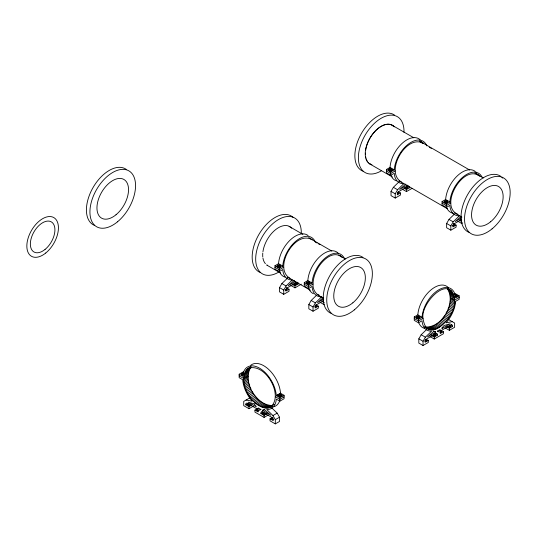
<?xml version="1.0" encoding="UTF-8"?>
<svg xmlns="http://www.w3.org/2000/svg" width="537" height="537" viewBox="0 0 537 537"><rect width="100%" height="100%" fill="white"/><g stroke="black" fill="none" stroke-linecap="round" stroke-linejoin="round"><path stroke-width="0.81" d="M246.074 400.045L252.269 401.179L251.222 399.951A23.823 13.754 60 0 1 242.852 381.069L242.731 379.733L239.16 377.672L239.16 374.229L243.375 371.799M248.054 368.436C265.184 361.985 284.717 395.977 270.192 407.408C252.947 412.201 233.152 377.397 250.242 367.187M308.137 235.562A23.823 13.754 -60 0 0 290.544 239.717A23.823 13.754 -60 0 0 278.629 262.707L278.555 263.667L274.978 265.728L274.978 269.171L279.193 271.601L282.757 269.547L282.885 270.735A23.823 13.754 -60 0 0 291.255 279.952L292.296 279.978L286.107 285.993L283.751 290.067L283.751 294.316L289.013 291.282L289.013 289.255L286.208 287.631M279.193 271.601L279.193 268.158L282.764 266.097L282.838 265.144A23.823 13.754 -60 0 1 297.632 239.804A23.823 13.754 -60 0 1 315.32 242.1M284.08 395.299L279.864 397.729L279.864 401.173L284.08 398.743L284.08 395.299L280.515 393.238L280.388 391.903A23.823 13.754 60 0 0 268.225 369.013A23.823 13.754 60 0 0 250.725 365.294M312.239 239.851C295.216 229.373 272.662 268.332 289.933 278.253M338.162 253.115A23.823 13.754 -60 0 0 320.394 256.115A23.823 13.754 -60 0 0 307.916 279.623L307.842 280.576L304.271 282.637L304.271 286.08L308.48 288.517L312.044 286.456L312.172 287.644A23.823 13.754 -60 0 0 320.542 296.867L321.582 296.887L315.394 302.902L313.037 306.976L313.037 311.232L318.307 308.191L318.307 306.164L316.199 304.949L315.145 306.768L315.145 307.99L318.307 306.164M308.48 288.517L308.48 285.066L312.051 283.006L312.131 282.053A23.823 13.754 -60 0 1 326.919 256.72A23.823 13.754 -60 0 1 344.613 259.009M342.15 257.445C333.255 249.275 321.535 261.002 317.374 269.01C314.783 273.716 313.004 279.005 313.037 284.429C312.534 290.853 317.488 295.907 323.361 297.746M420.35 139.956A23.823 13.754 -60 0 0 402.589 142.956A23.823 13.754 -60 0 0 390.104 166.457L390.03 167.416L386.459 169.477L386.459 172.921L390.668 175.351L394.239 173.297L394.359 174.485A23.823 13.754 -60 0 0 402.73 183.701L403.777 183.728L397.581 189.742L395.225 193.817L395.225 198.066L400.495 195.025L400.495 193.005L398.387 191.783L397.333 193.609L397.333 194.824L400.495 193.005M390.668 175.351L390.668 171.907L394.245 169.846L394.319 168.893A23.823 13.754 -60 0 1 409.107 143.554A23.823 13.754 -60 0 1 426.801 145.849M423.713 143.601C406.69 133.116 384.143 172.075 401.414 182.003M448.153 287.402A23.823 13.754 -60 0 0 430.392 290.403A23.823 13.754 -60 0 0 417.914 313.91L417.833 314.863L414.262 316.931L414.262 320.374L418.477 322.804L422.042 320.743L422.163 321.932A23.823 13.754 -60 0 0 430.533 331.154L431.58 331.181L425.385 337.189L423.035 341.27L423.035 345.519L428.298 342.478L428.298 340.451L426.19 339.236L425.136 341.062L425.136 342.277L428.298 340.451M418.477 322.804L418.477 319.361L422.048 317.3L422.122 316.34A23.823 13.754 -60 0 1 438.675 289.866A23.823 13.754 -60 0 1 455.49 296.726L455.611 297.921L459.182 295.86L459.182 299.304L455.604 301.364L455.53 302.324A23.823 13.754 -60 0 1 447.381 321.254L446.052 322.824L452.268 321.676M423.035 318.347C426.814 347.144 457.504 315.246 454.617 300.317C450.838 271.521 420.156 303.418 423.035 318.347L418.477 320.978L414.262 318.548M435.668 332.148L435.668 331.691L433.587 331.551L427.479 336.874L435.668 332.148L433.56 330.926M475.232 171.424A23.823 13.754 -60 0 0 457.631 175.572A23.823 13.754 -60 0 0 445.717 198.569L445.643 199.522L442.072 201.583L442.072 205.027L446.281 207.463L449.845 205.403L449.972 206.591A23.823 13.754 -60 0 0 458.343 215.814L459.383 215.834L453.194 221.848L450.838 225.923L450.838 230.172L456.108 227.138L456.108 225.11L453.295 223.486M446.281 207.463L446.281 204.013L449.852 201.952L449.932 200.999A23.823 13.754 -60 0 1 464.136 176.089A23.823 13.754 -60 0 1 481.964 176.962M429.217 329.456L425.002 327.02C442.193 328.087 456.557 303.083 447.308 288.617L451.516 291.047M479.95 176.391C463.559 162.812 438.299 206.396 457.92 214.33M268.466 407.999L272.675 405.563C255.867 405.522 242.053 381.686 250.866 367.16L246.651 369.59M283.751 294.316L279.535 291.886L279.535 287.637L281.891 283.563L288.087 277.548L287.617 277.535M313.037 311.232L308.829 308.795L308.829 304.546L311.185 300.472L316.81 295.001M395.225 198.066L391.017 195.636L391.017 191.387L393.373 187.306L399.562 181.298L399.098 181.284M450.838 230.172L446.63 227.742L446.63 223.493L448.986 219.418L454.611 213.948M423.035 345.519L418.82 343.089L418.82 338.84L421.176 334.759L426.808 329.295M441.286 330.524L440.233 332.349L440.233 333.564L443.387 331.738L441.286 330.524L451.463 324.65M294.31 280.348L288.194 285.671L295.706 281.341M405.784 184.097L399.676 189.42L407.18 185.09M323.596 297.256L317.488 302.579L323.63 299.035M461.397 216.203L455.289 221.526L461.431 217.982M395.232 170.894L390.668 173.532L386.459 171.095M398.387 191.783L408.563 185.909M412.074 188.339L406.462 191.581L406.462 189.554L409.617 187.735L409.617 186.52M283.758 267.144L279.193 269.782L274.978 267.352M297.089 282.16L286.912 288.04L285.859 289.859L285.859 291.074L289.013 289.255M301.297 284.187L294.981 287.832L294.981 285.812L298.142 283.986L298.142 282.771M450.845 202.999L446.281 205.637L442.072 203.208M313.044 284.053L308.48 286.691L304.271 284.261M461.464 219.586L454 223.895L452.946 225.715L452.946 226.929L456.108 225.11M316.199 304.949L323.663 300.639M247.322 368.966L250.833 366.939M249.678 367.65L251.081 366.845M246.047 370.302L250.255 367.872M245.503 371.094L249.712 368.664M245.026 371.973L249.242 369.537M244.624 372.92L248.839 370.49M244.295 373.947L248.503 371.51M244.04 375.034L248.248 372.604M243.858 376.182L248.067 373.752M243.751 377.39L247.96 374.96M247.94 376.054L243.724 378.484L239.16 375.846M243.724 378.686L247.94 376.256M243.724 378.853L247.933 376.417M243.771 380.149L247.98 377.719M243.899 381.485L248.107 379.055M244.1 382.854L248.309 380.424M244.375 384.244L248.584 381.814M244.724 385.653L248.933 383.223M245.147 387.076L249.356 384.646M245.637 388.499L249.853 386.069M246.194 389.916L250.41 387.486M246.825 391.325L251.034 388.895M247.51 392.722L251.719 390.292M248.255 394.091L252.464 391.654M249.054 395.427L253.263 392.997M249.906 396.729L254.115 394.292M250.289 397.615L243.724 401.401L243.724 405.65L248.987 408.691L253.196 406.261M250.806 397.984L255.015 395.554M251.746 399.192L255.954 396.762M252.719 400.34L256.934 397.91M251.793 405.046L248.987 406.663L245.825 404.844L247.933 403.623M253.733 401.434L257.941 399.004M254.773 402.461L258.982 400.025M255.834 403.415L260.042 400.978M256.914 404.287L261.123 401.857M258.008 405.086L262.217 402.656M280.515 393.238L276.3 395.668L276.179 394.339A23.823 13.754 60 0 0 259.364 368.06A23.823 13.754 60 0 0 242.811 375.423L242.737 376.289L239.16 374.229M280.549 393.259L276.34 395.688L279.864 397.729M259.109 405.797L263.318 403.368M260.21 406.422L264.419 403.992M268.292 414.973L264.076 417.403L254.954 412.134L254.954 410.107L257.76 408.489M261.311 406.959L265.52 404.529M262.398 407.395L266.614 404.965M263.472 407.744L267.688 405.314M260.922 409.476L259.519 410.281L258.136 407.898L260.895 409.489M264.546 407.992L268.762 405.563M284.08 396.917L279.864 399.353L275.306 396.715M265.567 408.14L269.775 405.71M262.674 410.516L262.674 410.06L264.741 409.919L270.856 415.242L262.674 410.516L264.781 409.301M266.567 408.194L270.782 405.764M267.533 408.147L271.749 405.71M459.182 297.478L454.617 300.116L450.402 297.686M272.984 405.099L274.387 404.294M262.325 411.53L260.922 412.342L260.922 413.557L264.076 415.376L266.889 413.758M269.352 407.751L272.863 405.724M270.192 407.408L272.293 406.194M260.922 413.557L263.023 412.342M279.864 401.173L276.293 399.112L276.219 399.978A23.823 13.754 60 0 1 268.07 409.503L266.741 409.536L272.957 415.564L277.166 413.134L279.522 417.209L279.522 421.458L275.306 423.888L270.044 420.847L270.044 418.826L272.85 417.202M275.306 423.888L275.306 419.639L279.522 417.209M437.447 331.121L440.206 329.523L438.83 331.913L437.42 331.101M426.19 339.236L436.373 333.363M443.387 331.738L443.387 333.766L434.265 339.035L434.265 337.008L437.42 335.182L437.42 333.967L436.017 333.162M445.146 327.892L449.355 330.322L449.355 328.295L452.516 326.469L452.516 325.254L451.114 324.449M449.355 330.322L454.617 327.281L454.617 323.032L448.059 319.247M319.22 295.162L317.575 294.43M420.88 141.681L422.283 142.493M476.494 173.787L477.896 174.599M420.921 141.781L423.028 142.996M475.688 173.37L477.937 174.7M392.117 125.249L413.839 137.787M419.229 140.949L420.632 141.755M421.082 141.969L469.586 169.974M474.842 173.055L476.245 173.867M476.829 174.156L483.347 177.915M420.907 141.976L423.015 143.191M476.52 174.082L477.923 174.894M420.827 142.258L422.236 143.07M429.271 147.192L431.372 148.407M390.03 167.416L394.245 169.846M445.643 199.522L449.852 201.952M386.459 169.477L390.668 171.907M442.072 201.583L446.281 204.013M369.933 164.02L392.379 176.975M399.159 180.875L447.402 208.745M454.772 212.981L461.88 217.102M407.509 186.52L409.617 187.735M404.354 188.339L406.462 189.554M459.967 220.445L461.37 221.257M402.247 189.152L406.462 191.581M457.86 221.257L462.068 223.687L462.068 222.338M393.373 187.306L397.581 189.742M448.986 219.418L453.194 221.848M391.017 191.387L395.225 193.817M446.63 223.493L450.838 225.923M447.885 288.718L450.832 290.45M447.932 289.309L452.147 291.739M454.967 293.43L459.182 295.86M448.496 290.081L452.704 292.511M448.986 290.933L453.194 293.363M449.409 291.866L453.617 294.296M449.758 292.873L453.966 295.303M450.033 293.94L454.248 296.377M450.234 295.082L454.45 297.511M450.362 296.27L454.571 298.7M450.402 297.887L454.617 300.317M450.382 299.008L454.591 301.438M450.274 300.337L454.483 302.767M450.093 301.693L454.302 304.123M449.838 303.083L454.047 305.513M449.503 304.486L453.718 306.916M449.1 305.902L453.315 308.339M448.63 307.325L452.839 309.762M448.086 308.748L452.295 311.178M447.475 310.158L451.691 312.594M446.804 311.561L451.02 313.991M446.072 312.937L450.288 315.367M445.287 314.279L449.503 316.709M444.455 315.588L448.663 318.025M308.701 237.529L310.802 238.743M338.693 254.84L340.841 256.162M289.101 226.386L302.855 234.32M310.091 238.502L331.799 251.034M339.76 255.632L345.546 258.975M315.682 242.227L317.092 243.039M318.495 243.845L319.898 244.657M443.569 316.857L447.777 319.293M442.636 318.079L446.851 320.515M441.669 319.247L445.878 321.676M450.409 325.254L452.516 326.469M440.662 320.354L444.878 322.784M439.649 321.381L443.864 323.811M446.549 326.677L449.355 328.295M438.575 322.368L442.79 324.804M437.501 323.267L441.709 325.697M436.406 324.086L440.622 326.516M435.312 324.818L439.521 327.255M417.833 314.863L422.048 317.3M434.205 325.469L438.42 327.899M433.104 326.026L437.319 328.456M432.017 326.489L436.225 328.926M414.262 316.931L418.477 319.361M430.936 326.858L435.145 329.295M429.868 327.134L434.084 329.564M428.835 327.308L433.044 329.745M427.821 327.389L432.03 329.819M426.841 327.362L431.057 329.799M425.901 327.241L430.117 329.678M424.733 326.805L426.136 327.617M424.713 326.999L428.365 329.134M434.614 333.564L437.42 335.182M431.459 335.39L434.265 337.008M430.05 336.605L434.265 339.035M421.176 334.759L425.385 337.189M418.82 338.84L423.035 341.27M278.555 263.667L282.764 266.097M307.842 280.576L312.051 283.006M274.978 265.728L279.193 268.158M304.271 282.637L308.48 285.066M266.916 265.157L280.663 273.091M287.899 277.273L310.332 290.222M295.33 282.361L298.142 283.986M292.175 284.187L294.981 285.812M322.166 301.505L324.267 302.72M290.772 285.402L294.981 287.832M320.059 302.311L324.267 304.748M281.891 283.563L286.107 285.993M311.185 300.472L315.394 302.902M279.535 287.637L283.751 290.067M308.829 304.546L313.037 306.976M261.975 411.731L272.152 417.605L273.205 419.431L273.205 420.646L270.044 418.826M254.954 410.107L258.109 411.933L258.109 410.718L257.062 408.892L246.879 403.019L245.825 403.623L245.825 404.844M271.521 407.657L277.166 413.134M272.957 415.564L275.306 419.639M264.076 415.376L264.076 417.403M248.987 406.663L248.987 408.691M371.604 164.711A22.339 12.895 -60 0 1 369.785 138.318A22.339 12.895 -60 0 1 393.574 126.316M365.643 150.394A22.339 12.895 -60 0 1 377.907 128.638A22.339 12.895 -60 0 1 394.286 126.819M371.913 164.691A22.339 12.895 -60 0 1 369.456 163.557M368.751 162.993A22.339 12.895 -60 0 1 368.1 162.335M367.516 161.597A22.339 12.895 -60 0 1 366.174 158.885M365.872 157.838A22.339 12.895 -60 0 1 365.643 156.73M365.408 154.327A22.339 12.895 -60 0 1 365.408 153.058M501.82 177.19A32.26 18.627 -60 0 1 502.753 178.136M469.177 232.434A32.26 18.627 -60 0 1 467.432 194.965A32.26 18.627 -60 0 1 500.793 176.371M381.196 170.92A32.26 18.627 -60 0 1 358.38 157.442A32.26 18.627 -60 0 1 381.726 117.939A32.26 18.627 -60 0 1 403.992 132.337M363.019 171.202A32.26 18.627 -60 0 1 361.273 133.726A32.26 18.627 -60 0 1 394.635 115.14M475.963 172.062A23.823 13.754 -60 0 1 476.628 172.793M453.127 213.249A23.823 13.754 -60 0 1 446.643 207.584M453.651 224.09A1.745 1.007 0 0 1 454.034 225.191A1.745 1.007 0 0 1 452.423 225.815M461.679 220.539A1.745 1.007 0 0 1 459.9 219.868M447.65 202.436A1.745 1.007 0 0 1 447.475 202.677M446.415 203.147A1.745 1.007 0 0 1 444.73 202.885M444.213 202.174A1.745 1.007 0 0 1 445.965 201.167A1.745 1.007 0 0 1 447.71 202.174M452.946 224.909A0.745 0.43 0 0 1 452.946 225.513M454.107 225.473A1.745 1.007 0 0 1 453.933 225.715M453.651 224.5A1.745 1.007 0 0 1 454.168 225.211M461.598 220.371A0.745 0.43 0 0 1 460.8 219.975A0.745 0.43 0 0 1 461.491 219.512M461.679 220.949A1.745 1.007 0 0 1 460.404 220.707M396.561 180.909A23.823 13.754 -60 0 1 391.03 175.478M398.045 191.984A1.745 1.007 0 0 1 397.259 193.669M407.073 186.668A1.745 1.007 0 0 1 406.918 188.259A1.745 1.007 0 0 1 404.287 187.762M388.835 170.571A1.745 1.007 0 0 1 389.614 169.155A1.745 1.007 0 0 1 391.99 169.719A1.745 1.007 0 0 1 390.802 171.041M389.896 171.041A1.745 1.007 0 0 1 389.117 170.779M397.682 192.233A1.745 1.007 0 0 1 398.32 193.609M406.254 186.842A1.745 1.007 0 0 1 407.509 188.272M407.254 188.494A1.745 1.007 0 0 1 406.509 188.789M405.173 188.742A1.745 1.007 0 0 1 404.489 188.4M313.46 293.726A23.823 13.754 -60 0 1 308.842 288.637M315.494 304.989A1.745 1.007 0 0 1 316.347 305.989A1.745 1.007 0 0 1 315.071 306.835M323.422 301.579A1.745 1.007 0 0 1 322.099 300.921M306.647 283.731A1.745 1.007 0 0 1 308.164 282.22A1.745 1.007 0 0 1 309.674 283.731M308.614 284.201A1.745 1.007 0 0 1 307.285 284.1M314.991 305.895A0.745 0.43 0 0 1 314.991 306.634M315.494 305.392A1.745 1.007 0 0 1 315.85 306.976M285.08 277.159A23.823 13.754 -60 0 1 279.18 270.661M286.563 288.235A1.745 1.007 0 0 1 286.946 289.336A1.745 1.007 0 0 1 285.328 289.96M295.209 282.771A1.745 1.007 0 0 1 295.78 284.335A1.745 1.007 0 0 1 293.014 284.248M278.502 267.164A0.745 0.43 0 0 1 279.247 267.164M280.556 266.58A1.745 1.007 0 0 1 279.743 267.191M277.998 267.191A1.745 1.007 0 0 1 277.361 266.822M277.186 266.58A1.745 1.007 0 0 1 278.421 265.345A1.745 1.007 0 0 1 280.556 266.057M285.973 289.141A0.745 0.43 0 0 1 285.328 289.785M286.563 290.067A1.745 1.007 0 0 1 286.201 290.228M286.563 288.644A1.745 1.007 0 0 1 287.013 289.094M295.209 283.18A1.745 1.007 0 0 1 295.437 284.919M293.316 284.852A1.745 1.007 0 0 1 293.014 284.657M454.369 294.813A1.745 1.007 0 0 1 457.027 295.484A1.745 1.007 0 0 1 454.933 296.646M424.364 328.355A23.823 13.754 -60 0 1 418.84 322.932M425.485 339.277A1.745 1.007 0 0 1 426.344 340.283A1.745 1.007 0 0 1 425.062 341.123M434.876 334.115A1.745 1.007 0 0 1 434.903 335.632A1.745 1.007 0 0 1 432.298 335.45M440.575 330.564A1.745 1.007 0 0 1 441.434 331.571A1.745 1.007 0 0 1 440.159 332.41M449.315 325.2A1.745 1.007 0 0 1 450.321 326.691A1.745 1.007 0 0 1 447.569 326.865M455.081 295.659A0.745 0.43 0 0 1 456.054 296.048A0.745 0.43 0 0 1 455.148 296.484M455.228 295.061A1.745 1.007 0 0 1 456.886 295.639A1.745 1.007 0 0 1 456.598 296.746M419.666 318.025A1.745 1.007 0 0 1 419.39 318.233M416.92 318.233A1.745 1.007 0 0 1 416.47 317.776M416.41 317.515A1.745 1.007 0 0 1 418.155 316.508A1.745 1.007 0 0 1 419.9 317.515M424.982 340.183A0.745 0.43 0 0 1 424.982 340.928M426.123 341.055A1.745 1.007 0 0 1 425.848 341.27M425.485 339.679A1.745 1.007 0 0 1 426.297 340.814M433.607 334.283A1.745 1.007 0 0 1 435.299 334.833A1.745 1.007 0 0 1 435.064 335.94M440.347 331.624A0.745 0.43 0 0 1 440.078 332.215M441.219 332.343A1.745 1.007 0 0 1 440.575 332.712M440.575 330.967A1.745 1.007 0 0 1 441.394 332.101M449.315 325.603A1.745 1.007 0 0 1 450.509 326.852M450.321 327.093A1.745 1.007 0 0 1 450.04 327.302M279.609 401.025A23.823 13.754 60 0 1 274.219 406.65M251.027 405.039A1.745 1.007 0 0 1 248.128 405.153A1.745 1.007 0 0 1 249.061 403.562M258.767 410.812A1.745 1.007 0 0 1 256.988 410.14A1.745 1.007 0 0 1 257.653 408.972M266.117 413.752A1.745 1.007 0 0 1 263.372 413.967A1.745 1.007 0 0 1 263.734 412.376M273.695 419.525A1.745 1.007 0 0 1 272.105 418.887A1.745 1.007 0 0 1 272.521 417.793M279.032 396.648A1.745 1.007 0 0 1 278.918 395.219A1.745 1.007 0 0 1 281.381 395.151A1.745 1.007 0 0 1 281.502 396.581M243.053 375.054A1.745 1.007 0 0 1 241.321 373.913A1.745 1.007 0 0 1 243.509 373.067M243.053 374.88A0.745 0.43 0 0 1 242.368 374.282A0.745 0.43 0 0 1 243.583 374.148M241.818 375.162A1.745 1.007 0 0 1 241.368 374.712M241.308 374.45A1.745 1.007 0 0 1 243.509 373.477M251.027 405.448A1.745 1.007 0 0 1 250.745 405.657M248.275 405.657A1.745 1.007 0 0 1 249.061 403.972M258.022 410.456A0.745 0.43 0 0 1 258.075 409.932M257.881 411.12A1.745 1.007 0 0 1 257.653 409.382M263.372 414.369A1.745 1.007 0 0 1 264.15 412.684M273.078 419.135A0.745 0.43 0 0 1 273.091 418.706M272.474 419.625A1.745 1.007 0 0 1 272.89 418.041M331.376 313.487A32.26 18.627 -60 0 1 329.631 276.018A32.26 18.627 -60 0 1 362.992 257.424M278.488 272.239A32.26 18.627 -60 0 1 255.679 258.76A32.26 18.627 -60 0 1 279.018 219.257A32.26 18.627 -60 0 1 301.291 233.655M260.317 272.514A32.26 18.627 -60 0 1 259.136 234.072A32.26 18.627 -60 0 1 292.96 217.277M262.935 251.712A22.339 12.895 -60 0 1 275.206 229.957A22.339 12.895 -60 0 1 291.584 228.138M267.52 265.352A22.339 12.895 -60 0 1 266.755 264.875M265.399 263.654A22.339 12.895 -60 0 1 262.935 258.042M262.781 256.874A22.339 12.895 -60 0 1 262.781 253.061M94.566 225.419A32.26 18.627 -60 0 1 92.82 187.95A32.26 18.627 -60 0 1 126.188 169.356M441.985 328.047L441.985 328.496L450.167 323.777L444.052 325.509L441.985 328.047M254.276 403.871L248.168 402.139L256.357 406.865L254.276 403.871M45.061 249.43A17.372 10.028 -60 0 0 51.854 222.224A17.372 10.028 -60 0 0 30.998 239.119A17.372 10.028 -60 0 0 45.061 249.43M45.752 253.008A22.339 12.895 -60 0 0 54.492 218.029A22.339 12.895 -60 0 0 27.669 239.744A22.339 12.895 -60 0 0 45.752 253.008M492.093 228.843A32.26 18.627 -60 0 0 504.303 178.398A32.26 18.627 -60 0 0 465.653 210.202A32.26 18.627 -60 0 0 492.093 228.843M490.637 221.754A22.339 12.895 -60 0 0 499.088 186.836A22.339 12.895 -60 0 0 472.332 208.853A22.339 12.895 -60 0 0 490.637 221.754M444.73 202.483A1.745 1.007 0 0 0 447.65 202.026A1.745 1.007 0 0 0 445.509 200.791A1.745 1.007 0 0 0 444.73 202.483M445.589 202.543A0.745 0.43 0 0 0 446.703 202.174A0.745 0.43 0 0 0 445.589 201.798A0.745 0.43 0 0 0 445.589 202.543M389.479 170.531A1.745 1.007 0 0 0 392.097 169.658A1.745 1.007 0 0 0 389.479 168.786A1.745 1.007 0 0 0 389.479 170.531M389.976 170.437A0.745 0.43 0 0 0 391.097 170.068A0.745 0.43 0 0 0 389.976 169.692A0.745 0.43 0 0 0 389.976 170.437M405.448 188.158A0.745 0.43 0 0 0 406.663 187.916A0.745 0.43 0 0 0 405.69 187.426A0.745 0.43 0 0 0 405.448 188.158M307.285 283.697A1.745 1.007 0 0 0 309.909 282.824A1.745 1.007 0 0 0 307.285 281.952A1.745 1.007 0 0 0 307.285 283.697M307.788 283.596A0.745 0.43 0 0 0 308.903 283.227A0.745 0.43 0 0 0 307.788 282.858A0.745 0.43 0 0 0 307.788 283.596M277.998 266.788A1.745 1.007 0 0 0 280.616 265.916A1.745 1.007 0 0 0 277.998 265.036A1.745 1.007 0 0 0 277.998 266.788M278.502 266.688A0.745 0.43 0 0 0 279.616 266.318A0.745 0.43 0 0 0 278.502 265.943A0.745 0.43 0 0 0 278.502 266.688M293.967 284.415A0.745 0.43 0 0 0 295.189 284.167A0.745 0.43 0 0 0 294.209 283.684A0.745 0.43 0 0 0 293.967 284.415M417.283 317.985A1.745 1.007 0 0 0 419.9 317.112A1.745 1.007 0 0 0 417.283 316.239A1.745 1.007 0 0 0 417.283 317.985M417.786 317.891A0.745 0.43 0 0 0 418.9 317.515A0.745 0.43 0 0 0 417.786 317.145A0.745 0.43 0 0 0 417.786 317.891M433.252 335.612A0.745 0.43 0 0 0 434.467 335.363A0.745 0.43 0 0 0 433.493 334.88A0.745 0.43 0 0 0 433.252 335.612M448.442 326.939A0.745 0.43 0 0 0 449.576 326.583A0.745 0.43 0 0 0 448.469 326.194A0.745 0.43 0 0 0 448.442 326.939M279.032 396.239A1.745 1.007 0 0 0 281.912 395.709A1.745 1.007 0 0 0 279.676 394.534A1.745 1.007 0 0 0 279.032 396.239M279.71 396.219A0.745 0.43 0 0 0 280.938 395.991A0.745 0.43 0 0 0 279.985 395.487A0.745 0.43 0 0 0 279.71 396.219M249.141 405.314A0.745 0.43 0 0 0 250.255 404.945A0.745 0.43 0 0 0 249.141 404.569A0.745 0.43 0 0 0 249.141 405.314M264.231 414.027A0.745 0.43 0 0 0 265.352 413.658A0.745 0.43 0 0 0 264.231 413.282A0.745 0.43 0 0 0 264.231 414.027M354.292 309.896A32.26 18.627 -60 0 0 366.502 259.452A32.26 18.627 -60 0 0 327.852 291.255A32.26 18.627 -60 0 0 354.292 309.896M352.836 302.814A22.339 12.895 -60 0 0 361.287 267.889A22.339 12.895 -60 0 0 334.531 289.906A22.339 12.895 -60 0 0 352.836 302.814M117.482 221.828A32.26 18.627 -60 0 0 129.692 171.384A32.26 18.627 -60 0 0 91.042 203.187A32.26 18.627 -60 0 0 117.482 221.828M116.026 214.74A22.339 12.895 -60 0 0 124.477 179.821A22.339 12.895 -60 0 0 97.721 201.838A22.339 12.895 -60 0 0 116.026 214.74"/></g></svg>
